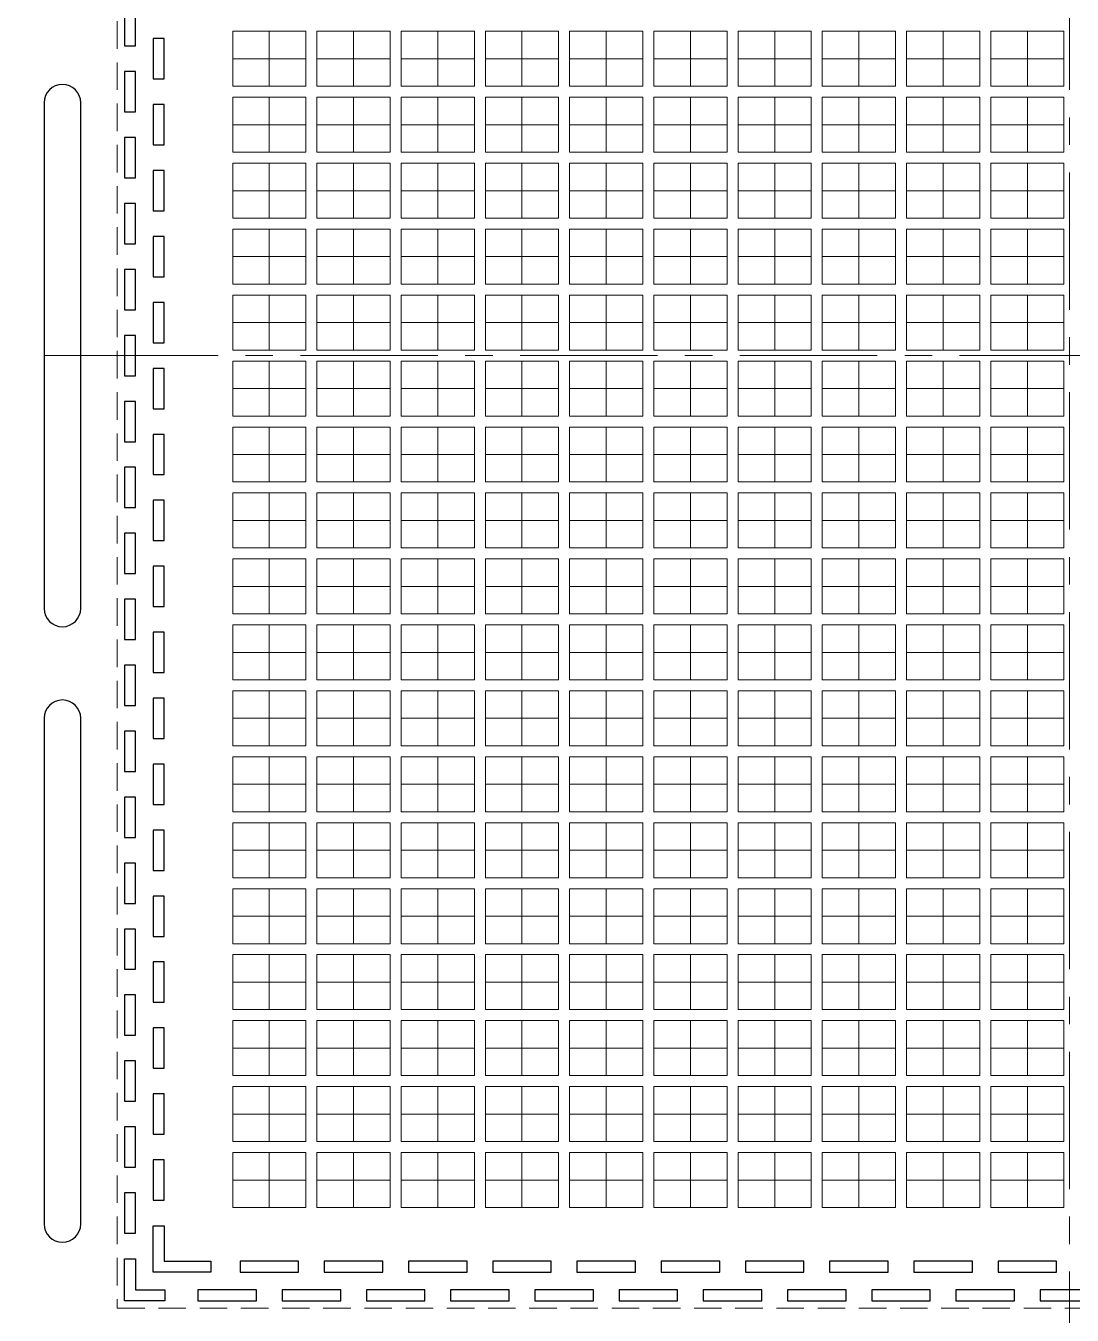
# Model space of a CAD drawing. Extents: x -14 to 234, y 117 to 227.
# Drawn here: x 52.72 to 81.29, y 157.37 to 192.56 of the extents above; entities that cross this region are included whole.
import ezdxf

# ---------------------------------------------------------------- set-up
doc = ezdxf.new("R2010")
doc.units = 0
doc.header["$LTSCALE"] = 3
doc.header["$MEASUREMENT"] = 0
for name, pattern in [('CENTER', [2, 1.25, -0.25, 0.25, -0.25]), ('HIDDEN', [0.375, 0.25, -0.125]), ('PHANTOM', [2.5, 1.25, -0.25, 0.25, -0.25, 0.25, -0.25])]:
    doc.linetypes.add(name, pattern=pattern)
for name, color, linetype, lineweight in [('CLIN', 1, 'CENTER', 15), ('HIDN', 6, 'HIDDEN', 15), ('OBJ', 3, 'Continuous', 30), ('OBJ1', 7, 'Continuous', 30), ('PHANTOM', 5, 'PHANTOM', 15)]:
    doc.layers.add(name, color=color, linetype=linetype, lineweight=lineweight)

msp = doc.modelspace()

# ---------------------------------------------------------------- linework, layer by layer
at = {"layer": 'CLIN'}
for p, q in [((81.21913, 212.55713), (81.21913, 152.55713)), ((59.36913, 192.40713), (59.36913, 190.90713)), ((61.66913, 192.40713), (61.66913, 190.90713)), ((63.96913, 192.40713), (63.96913, 190.90713)), ((66.26913, 192.40713), (66.26913, 190.90713)), ((68.56913, 192.40713), (68.56913, 190.90713)), ((70.86913, 192.40713), (70.86913, 190.90713)), ((73.16913, 192.40713), (73.16913, 190.90713)), ((75.46913, 192.40713), (75.46913, 190.90713)), ((77.76913, 192.40713), (77.76913, 190.90713)), ((80.06913, 192.40713), (80.06913, 190.90713)), ((59.36913, 190.60713), (59.36913, 189.10713)), ((61.66913, 190.60713), (61.66913, 189.10713)), ((63.96913, 190.60713), (63.96913, 189.10713)), ((66.26913, 190.60713), (66.26913, 189.10713)), ((68.56913, 190.60713), (68.56913, 189.10713)), ((70.86913, 190.60713), (70.86913, 189.10713)), ((73.16913, 190.60713), (73.16913, 189.10713)), ((75.46913, 190.60713), (75.46913, 189.10713)), ((77.76913, 190.60713), (77.76913, 189.10713)), ((80.06913, 190.60713), (80.06913, 189.10713)), ((59.36913, 188.80713), (59.36913, 187.30713)), ((61.66913, 188.80713), (61.66913, 187.30713)), ((63.96913, 188.80713), (63.96913, 187.30713)), ((66.26913, 188.80713), (66.26913, 187.30713)), ((68.56913, 188.80713), (68.56913, 187.30713)), ((70.86913, 188.80713), (70.86913, 187.30713)), ((73.16913, 188.80713), (73.16913, 187.30713)), ((75.46913, 188.80713), (75.46913, 187.30713)), ((77.76913, 188.80713), (77.76913, 187.30713)), ((80.06913, 188.80713), (80.06913, 187.30713)), ((59.36913, 187.00713), (59.36913, 185.50713)), ((61.66913, 187.00713), (61.66913, 185.50713)), ((63.96913, 187.00713), (63.96913, 185.50713)), ((66.26913, 187.00713), (66.26913, 185.50713)), ((68.56913, 187.00713), (68.56913, 185.50713)), ((70.86913, 187.00713), (70.86913, 185.50713)), ((73.16913, 187.00713), (73.16913, 185.50713)), ((75.46913, 187.00713), (75.46913, 185.50713)), ((77.76913, 187.00713), (77.76913, 185.50713)), ((80.06913, 187.00713), (80.06913, 185.50713)), ((59.36913, 185.20713), (59.36913, 183.70713)), ((61.66913, 185.20713), (61.66913, 183.70713)), ((63.96913, 185.20713), (63.96913, 183.70713)), ((66.26913, 185.20713), (66.26913, 183.70713)), ((68.56913, 185.20713), (68.56913, 183.70713)), ((70.86913, 185.20713), (70.86913, 183.70713)), ((73.16913, 185.20713), (73.16913, 183.70713)), ((75.46913, 185.20713), (75.46913, 183.70713)), ((77.76913, 185.20713), (77.76913, 183.70713)), ((80.06913, 185.20713), (80.06913, 183.70713)), ((-0.78087, 183.55713), (55.21913, 183.55713)), ((54.21913, 183.55713), (110.21913, 183.55713)), ((59.36913, 183.40713), (59.36913, 181.90713)), ((61.66913, 183.40713), (61.66913, 181.90713)), ((63.96913, 183.40713), (63.96913, 181.90713)), ((66.26913, 183.40713), (66.26913, 181.90713)), ((68.56913, 183.40713), (68.56913, 181.90713)), ((70.86913, 183.40713), (70.86913, 181.90713)), ((73.16913, 183.40713), (73.16913, 181.90713)), ((75.46913, 183.40713), (75.46913, 181.90713)), ((77.76913, 183.40713), (77.76913, 181.90713)), ((80.06913, 183.40713), (80.06913, 181.90713)), ((59.36913, 181.60713), (59.36913, 180.10713)), ((61.66913, 181.60713), (61.66913, 180.10713)), ((63.96913, 181.60713), (63.96913, 180.10713)), ((66.26913, 181.60713), (66.26913, 180.10713)), ((68.56913, 181.60713), (68.56913, 180.10713)), ((70.86913, 181.60713), (70.86913, 180.10713)), ((73.16913, 181.60713), (73.16913, 180.10713)), ((75.46913, 181.60713), (75.46913, 180.10713)), ((77.76913, 181.60713), (77.76913, 180.10713)), ((80.06913, 181.60713), (80.06913, 180.10713)), ((59.36913, 179.80713), (59.36913, 178.30713)), ((61.66913, 179.80713), (61.66913, 178.30713)), ((63.96913, 179.80713), (63.96913, 178.30713)), ((66.26913, 179.80713), (66.26913, 178.30713)), ((68.56913, 179.80713), (68.56913, 178.30713)), ((70.86913, 179.80713), (70.86913, 178.30713)), ((73.16913, 179.80713), (73.16913, 178.30713)), ((75.46913, 179.80713), (75.46913, 178.30713)), ((77.76913, 179.80713), (77.76913, 178.30713)), ((80.06913, 179.80713), (80.06913, 178.30713)), ((59.36913, 178.00713), (59.36913, 176.50713)), ((61.66913, 178.00713), (61.66913, 176.50713)), ((63.96913, 178.00713), (63.96913, 176.50713)), ((66.26913, 178.00713), (66.26913, 176.50713)), ((68.56913, 178.00713), (68.56913, 176.50713)), ((70.86913, 178.00713), (70.86913, 176.50713)), ((73.16913, 178.00713), (73.16913, 176.50713)), ((75.46913, 178.00713), (75.46913, 176.50713)), ((77.76913, 178.00713), (77.76913, 176.50713)), ((80.06913, 178.00713), (80.06913, 176.50713)), ((59.36913, 176.20713), (59.36913, 174.70713)), ((61.66913, 176.20713), (61.66913, 174.70713)), ((63.96913, 176.20713), (63.96913, 174.70713)), ((66.26913, 176.20713), (66.26913, 174.70713)), ((68.56913, 176.20713), (68.56913, 174.70713)), ((70.86913, 176.20713), (70.86913, 174.70713)), ((73.16913, 176.20713), (73.16913, 174.70713)), ((75.46913, 176.20713), (75.46913, 174.70713)), ((77.76913, 176.20713), (77.76913, 174.70713)), ((80.06913, 176.20713), (80.06913, 174.70713)), ((59.36913, 174.40713), (59.36913, 172.90713)), ((61.66913, 174.40713), (61.66913, 172.90713)), ((63.96913, 174.40713), (63.96913, 172.90713)), ((66.26913, 174.40713), (66.26913, 172.90713)), ((68.56913, 174.40713), (68.56913, 172.90713)), ((70.86913, 174.40713), (70.86913, 172.90713)), ((73.16913, 174.40713), (73.16913, 172.90713)), ((75.46913, 174.40713), (75.46913, 172.90713)), ((77.76913, 174.40713), (77.76913, 172.90713)), ((80.06913, 174.40713), (80.06913, 172.90713)), ((59.36913, 172.60713), (59.36913, 171.10713)), ((61.66913, 172.60713), (61.66913, 171.10713)), ((63.96913, 172.60713), (63.96913, 171.10713)), ((66.26913, 172.60713), (66.26913, 171.10713)), ((68.56913, 172.60713), (68.56913, 171.10713)), ((70.86913, 172.60713), (70.86913, 171.10713)), ((73.16913, 172.60713), (73.16913, 171.10713)), ((75.46913, 172.60713), (75.46913, 171.10713)), ((77.76913, 172.60713), (77.76913, 171.10713)), ((80.06913, 172.60713), (80.06913, 171.10713)), ((59.36913, 170.80713), (59.36913, 169.30713)), ((61.66913, 170.80713), (61.66913, 169.30713)), ((63.96913, 170.80713), (63.96913, 169.30713)), ((66.26913, 170.80713), (66.26913, 169.30713)), ((68.56913, 170.80713), (68.56913, 169.30713)), ((70.86913, 170.80713), (70.86913, 169.30713)), ((73.16913, 170.80713), (73.16913, 169.30713)), ((75.46913, 170.80713), (75.46913, 169.30713)), ((77.76913, 170.80713), (77.76913, 169.30713)), ((80.06913, 170.80713), (80.06913, 169.30713)), ((59.36913, 169.00713), (59.36913, 167.50713)), ((61.66913, 169.00713), (61.66913, 167.50713)), ((63.96913, 169.00713), (63.96913, 167.50713)), ((66.26913, 169.00713), (66.26913, 167.50713)), ((68.56913, 169.00713), (68.56913, 167.50713)), ((70.86913, 169.00713), (70.86913, 167.50713)), ((73.16913, 169.00713), (73.16913, 167.50713)), ((75.46913, 169.00713), (75.46913, 167.50713)), ((77.76913, 169.00713), (77.76913, 167.50713)), ((80.06913, 169.00713), (80.06913, 167.50713)), ((59.36913, 167.20713), (59.36913, 165.70713)), ((61.66913, 167.20713), (61.66913, 165.70713)), ((63.96913, 167.20713), (63.96913, 165.70713)), ((66.26913, 167.20713), (66.26913, 165.70713)), ((68.56913, 167.20713), (68.56913, 165.70713)), ((70.86913, 167.20713), (70.86913, 165.70713)), ((73.16913, 167.20713), (73.16913, 165.70713)), ((75.46913, 167.20713), (75.46913, 165.70713)), ((77.76913, 167.20713), (77.76913, 165.70713)), ((80.06913, 167.20713), (80.06913, 165.70713)), ((59.36913, 165.40713), (59.36913, 163.90713)), ((61.66913, 165.40713), (61.66913, 163.90713)), ((63.96913, 165.40713), (63.96913, 163.90713)), ((66.26913, 165.40713), (66.26913, 163.90713)), ((68.56913, 165.40713), (68.56913, 163.90713)), ((70.86913, 165.40713), (70.86913, 163.90713)), ((73.16913, 165.40713), (73.16913, 163.90713)), ((75.46913, 165.40713), (75.46913, 163.90713)), ((77.76913, 165.40713), (77.76913, 163.90713)), ((80.06913, 165.40713), (80.06913, 163.90713)), ((59.36913, 163.60713), (59.36913, 162.10713)), ((61.66913, 163.60713), (61.66913, 162.10713)), ((63.96913, 163.60713), (63.96913, 162.10713)), ((66.26913, 163.60713), (66.26913, 162.10713)), ((68.56913, 163.60713), (68.56913, 162.10713)), ((70.86913, 163.60713), (70.86913, 162.10713)), ((73.16913, 163.60713), (73.16913, 162.10713)), ((75.46913, 163.60713), (75.46913, 162.10713)), ((77.76913, 163.60713), (77.76913, 162.10713)), ((80.06913, 163.60713), (80.06913, 162.10713)), ((59.36913, 161.80713), (59.36913, 160.30713)), ((61.66913, 161.80713), (61.66913, 160.30713)), ((63.96913, 161.80713), (63.96913, 160.30713)), ((66.26913, 161.80713), (66.26913, 160.30713)), ((68.56913, 161.80713), (68.56913, 160.30713)), ((70.86913, 161.80713), (70.86913, 160.30713)), ((73.16913, 161.80713), (73.16913, 160.30713)), ((75.46913, 161.80713), (75.46913, 160.30713)), ((77.76913, 161.80713), (77.76913, 160.30713)), ((80.06913, 161.80713), (80.06913, 160.30713))]:
    msp.add_line(p, q, dxfattribs=at)
for points in [[(58.36913, 191.65713), (60.36913, 191.65713)], [(60.66913, 191.65713), (62.66913, 191.65713)], [(62.96913, 191.65713), (64.96913, 191.65713)], [(65.26913, 191.65713), (67.26913, 191.65713)], [(67.56913, 191.65713), (69.56913, 191.65713)], [(69.86913, 191.65713), (71.86913, 191.65713)], [(72.16913, 191.65713), (74.16913, 191.65713)], [(74.46913, 191.65713), (76.46913, 191.65713)], [(76.76913, 191.65713), (78.76913, 191.65713)], [(79.06913, 191.65713), (81.06913, 191.65713)], [(58.36913, 189.85713), (60.36913, 189.85713)], [(60.66913, 189.85713), (62.66913, 189.85713)], [(62.96913, 189.85713), (64.96913, 189.85713)], [(65.26913, 189.85713), (67.26913, 189.85713)], [(67.56913, 189.85713), (69.56913, 189.85713)], [(69.86913, 189.85713), (71.86913, 189.85713)], [(72.16913, 189.85713), (74.16913, 189.85713)], [(74.46913, 189.85713), (76.46913, 189.85713)], [(76.76913, 189.85713), (78.76913, 189.85713)], [(79.06913, 189.85713), (81.06913, 189.85713)], [(58.36913, 188.05713), (60.36913, 188.05713)], [(60.66913, 188.05713), (62.66913, 188.05713)], [(62.96913, 188.05713), (64.96913, 188.05713)], [(65.26913, 188.05713), (67.26913, 188.05713)], [(67.56913, 188.05713), (69.56913, 188.05713)], [(69.86913, 188.05713), (71.86913, 188.05713)], [(72.16913, 188.05713), (74.16913, 188.05713)], [(74.46913, 188.05713), (76.46913, 188.05713)], [(76.76913, 188.05713), (78.76913, 188.05713)], [(79.06913, 188.05713), (81.06913, 188.05713)], [(58.36913, 186.25713), (60.36913, 186.25713)], [(60.66913, 186.25713), (62.66913, 186.25713)], [(62.96913, 186.25713), (64.96913, 186.25713)], [(65.26913, 186.25713), (67.26913, 186.25713)], [(67.56913, 186.25713), (69.56913, 186.25713)], [(69.86913, 186.25713), (71.86913, 186.25713)], [(72.16913, 186.25713), (74.16913, 186.25713)], [(74.46913, 186.25713), (76.46913, 186.25713)], [(76.76913, 186.25713), (78.76913, 186.25713)], [(79.06913, 186.25713), (81.06913, 186.25713)], [(58.36913, 184.45713), (60.36913, 184.45713)], [(60.66913, 184.45713), (62.66913, 184.45713)], [(62.96913, 184.45713), (64.96913, 184.45713)], [(65.26913, 184.45713), (67.26913, 184.45713)], [(67.56913, 184.45713), (69.56913, 184.45713)], [(69.86913, 184.45713), (71.86913, 184.45713)], [(72.16913, 184.45713), (74.16913, 184.45713)], [(74.46913, 184.45713), (76.46913, 184.45713)], [(76.76913, 184.45713), (78.76913, 184.45713)], [(79.06913, 184.45713), (81.06913, 184.45713)], [(58.36913, 182.65713), (60.36913, 182.65713)], [(60.66913, 182.65713), (62.66913, 182.65713)], [(62.96913, 182.65713), (64.96913, 182.65713)], [(65.26913, 182.65713), (67.26913, 182.65713)], [(67.56913, 182.65713), (69.56913, 182.65713)], [(69.86913, 182.65713), (71.86913, 182.65713)], [(72.16913, 182.65713), (74.16913, 182.65713)], [(74.46913, 182.65713), (76.46913, 182.65713)], [(76.76913, 182.65713), (78.76913, 182.65713)], [(79.06913, 182.65713), (81.06913, 182.65713)], [(58.36913, 180.85713), (60.36913, 180.85713)], [(60.66913, 180.85713), (62.66913, 180.85713)], [(62.96913, 180.85713), (64.96913, 180.85713)], [(65.26913, 180.85713), (67.26913, 180.85713)], [(67.56913, 180.85713), (69.56913, 180.85713)], [(69.86913, 180.85713), (71.86913, 180.85713)], [(72.16913, 180.85713), (74.16913, 180.85713)], [(74.46913, 180.85713), (76.46913, 180.85713)], [(76.76913, 180.85713), (78.76913, 180.85713)], [(79.06913, 180.85713), (81.06913, 180.85713)], [(58.36913, 179.05713), (60.36913, 179.05713)], [(60.66913, 179.05713), (62.66913, 179.05713)], [(62.96913, 179.05713), (64.96913, 179.05713)], [(65.26913, 179.05713), (67.26913, 179.05713)], [(67.56913, 179.05713), (69.56913, 179.05713)], [(69.86913, 179.05713), (71.86913, 179.05713)], [(72.16913, 179.05713), (74.16913, 179.05713)], [(74.46913, 179.05713), (76.46913, 179.05713)], [(76.76913, 179.05713), (78.76913, 179.05713)], [(79.06913, 179.05713), (81.06913, 179.05713)], [(58.36913, 177.25713), (60.36913, 177.25713)], [(60.66913, 177.25713), (62.66913, 177.25713)], [(62.96913, 177.25713), (64.96913, 177.25713)], [(65.26913, 177.25713), (67.26913, 177.25713)], [(67.56913, 177.25713), (69.56913, 177.25713)], [(69.86913, 177.25713), (71.86913, 177.25713)], [(72.16913, 177.25713), (74.16913, 177.25713)], [(74.46913, 177.25713), (76.46913, 177.25713)], [(76.76913, 177.25713), (78.76913, 177.25713)], [(79.06913, 177.25713), (81.06913, 177.25713)], [(58.36913, 175.45713), (60.36913, 175.45713)], [(60.66913, 175.45713), (62.66913, 175.45713)], [(62.96913, 175.45713), (64.96913, 175.45713)], [(65.26913, 175.45713), (67.26913, 175.45713)], [(67.56913, 175.45713), (69.56913, 175.45713)], [(69.86913, 175.45713), (71.86913, 175.45713)], [(72.16913, 175.45713), (74.16913, 175.45713)], [(74.46913, 175.45713), (76.46913, 175.45713)], [(76.76913, 175.45713), (78.76913, 175.45713)], [(79.06913, 175.45713), (81.06913, 175.45713)], [(58.36913, 173.65713), (60.36913, 173.65713)], [(60.66913, 173.65713), (62.66913, 173.65713)], [(62.96913, 173.65713), (64.96913, 173.65713)], [(65.26913, 173.65713), (67.26913, 173.65713)], [(67.56913, 173.65713), (69.56913, 173.65713)], [(69.86913, 173.65713), (71.86913, 173.65713)], [(72.16913, 173.65713), (74.16913, 173.65713)], [(74.46913, 173.65713), (76.46913, 173.65713)], [(76.76913, 173.65713), (78.76913, 173.65713)], [(79.06913, 173.65713), (81.06913, 173.65713)], [(58.36913, 171.85713), (60.36913, 171.85713)], [(60.66913, 171.85713), (62.66913, 171.85713)], [(62.96913, 171.85713), (64.96913, 171.85713)], [(65.26913, 171.85713), (67.26913, 171.85713)], [(67.56913, 171.85713), (69.56913, 171.85713)], [(69.86913, 171.85713), (71.86913, 171.85713)], [(72.16913, 171.85713), (74.16913, 171.85713)], [(74.46913, 171.85713), (76.46913, 171.85713)], [(76.76913, 171.85713), (78.76913, 171.85713)], [(79.06913, 171.85713), (81.06913, 171.85713)], [(58.36913, 170.05713), (60.36913, 170.05713)], [(60.66913, 170.05713), (62.66913, 170.05713)], [(62.96913, 170.05713), (64.96913, 170.05713)], [(65.26913, 170.05713), (67.26913, 170.05713)], [(67.56913, 170.05713), (69.56913, 170.05713)], [(69.86913, 170.05713), (71.86913, 170.05713)], [(72.16913, 170.05713), (74.16913, 170.05713)], [(74.46913, 170.05713), (76.46913, 170.05713)], [(76.76913, 170.05713), (78.76913, 170.05713)], [(79.06913, 170.05713), (81.06913, 170.05713)], [(58.36913, 168.25713), (60.36913, 168.25713)], [(60.66913, 168.25713), (62.66913, 168.25713)], [(62.96913, 168.25713), (64.96913, 168.25713)], [(65.26913, 168.25713), (67.26913, 168.25713)], [(67.56913, 168.25713), (69.56913, 168.25713)], [(69.86913, 168.25713), (71.86913, 168.25713)], [(72.16913, 168.25713), (74.16913, 168.25713)], [(74.46913, 168.25713), (76.46913, 168.25713)], [(76.76913, 168.25713), (78.76913, 168.25713)], [(79.06913, 168.25713), (81.06913, 168.25713)], [(58.36913, 166.45713), (60.36913, 166.45713)], [(60.66913, 166.45713), (62.66913, 166.45713)], [(62.96913, 166.45713), (64.96913, 166.45713)], [(65.26913, 166.45713), (67.26913, 166.45713)], [(67.56913, 166.45713), (69.56913, 166.45713)], [(69.86913, 166.45713), (71.86913, 166.45713)], [(72.16913, 166.45713), (74.16913, 166.45713)], [(74.46913, 166.45713), (76.46913, 166.45713)], [(76.76913, 166.45713), (78.76913, 166.45713)], [(79.06913, 166.45713), (81.06913, 166.45713)], [(58.36913, 164.65713), (60.36913, 164.65713)], [(60.66913, 164.65713), (62.66913, 164.65713)], [(62.96913, 164.65713), (64.96913, 164.65713)], [(65.26913, 164.65713), (67.26913, 164.65713)], [(67.56913, 164.65713), (69.56913, 164.65713)], [(69.86913, 164.65713), (71.86913, 164.65713)], [(72.16913, 164.65713), (74.16913, 164.65713)], [(74.46913, 164.65713), (76.46913, 164.65713)], [(76.76913, 164.65713), (78.76913, 164.65713)], [(79.06913, 164.65713), (81.06913, 164.65713)], [(58.36913, 162.85713), (60.36913, 162.85713)], [(60.66913, 162.85713), (62.66913, 162.85713)], [(62.96913, 162.85713), (64.96913, 162.85713)], [(65.26913, 162.85713), (67.26913, 162.85713)], [(67.56913, 162.85713), (69.56913, 162.85713)], [(69.86913, 162.85713), (71.86913, 162.85713)], [(72.16913, 162.85713), (74.16913, 162.85713)], [(74.46913, 162.85713), (76.46913, 162.85713)], [(76.76913, 162.85713), (78.76913, 162.85713)], [(79.06913, 162.85713), (81.06913, 162.85713)], [(58.36913, 161.05713), (60.36913, 161.05713)], [(60.66913, 161.05713), (62.66913, 161.05713)], [(62.96913, 161.05713), (64.96913, 161.05713)], [(65.26913, 161.05713), (67.26913, 161.05713)], [(67.56913, 161.05713), (69.56913, 161.05713)], [(69.86913, 161.05713), (71.86913, 161.05713)], [(72.16913, 161.05713), (74.16913, 161.05713)], [(74.46913, 161.05713), (76.46913, 161.05713)], [(76.76913, 161.05713), (78.76913, 161.05713)], [(79.06913, 161.05713), (81.06913, 161.05713)]]:
    msp.add_lwpolyline(points, dxfattribs=at)
at = {"layer": 'HIDN'}
msp.add_lwpolyline([(107.21913, 157.55713), (107.21913, 209.55713), (55.21913, 209.55713), (55.21913, 157.55713)], close=True, dxfattribs=at)
at = {"layer": 'OBJ'}
for points in [[(53.21913, 176.65713, 1), (54.21913, 176.65713), (54.21913, 190.45713, 1), (53.21913, 190.45713)], [(53.21913, 159.85713, 1), (54.21913, 159.85713), (54.21913, 173.65713, 1), (53.21913, 173.65713)]]:
    msp.add_lwpolyline(points, format="xyb", close=True, dxfattribs=at)
at = {"layer": 'OBJ1'}
for points in [[(55.71913, 192.00713), (55.71913, 193.10713), (55.41913, 193.10713), (55.41913, 192.00713)], [(56.50113, 191.10713), (56.50113, 192.20713), (56.20113, 192.20713), (56.20113, 191.10713)], [(55.71913, 190.20713), (55.71913, 191.30713), (55.41913, 191.30713), (55.41913, 190.20713)], [(56.50113, 189.30713), (56.50113, 190.40713), (56.20113, 190.40713), (56.20113, 189.30713)], [(55.71913, 188.40713), (55.71913, 189.50713), (55.41913, 189.50713), (55.41913, 188.40713)], [(56.50113, 187.50713), (56.50113, 188.60713), (56.20113, 188.60713), (56.20113, 187.50713)], [(55.71913, 186.60713), (55.71913, 187.70713), (55.41913, 187.70713), (55.41913, 186.60713)], [(56.50113, 185.70713), (56.50113, 186.80713), (56.20113, 186.80713), (56.20113, 185.70713)], [(55.71913, 184.80713), (55.71913, 185.90713), (55.41913, 185.90713), (55.41913, 184.80713)], [(56.50113, 183.90713), (56.50113, 185.00713), (56.20113, 185.00713), (56.20113, 183.90713)], [(55.71913, 183.00713), (55.71913, 184.10713), (55.41913, 184.10713), (55.41913, 183.00713)], [(56.50113, 182.10713), (56.50113, 183.20713), (56.20113, 183.20713), (56.20113, 182.10713)], [(55.71913, 181.20713), (55.71913, 182.30713), (55.41913, 182.30713), (55.41913, 181.20713)], [(56.50113, 180.30713), (56.50113, 181.40713), (56.20113, 181.40713), (56.20113, 180.30713)], [(55.71913, 179.40713), (55.71913, 180.50713), (55.41913, 180.50713), (55.41913, 179.40713)], [(56.50113, 178.50713), (56.50113, 179.60713), (56.20113, 179.60713), (56.20113, 178.50713)], [(55.71913, 177.60713), (55.71913, 178.70713), (55.41913, 178.70713), (55.41913, 177.60713)], [(56.50113, 176.70713), (56.50113, 177.80713), (56.20113, 177.80713), (56.20113, 176.70713)], [(55.71913, 175.80713), (55.71913, 176.90713), (55.41913, 176.90713), (55.41913, 175.80713)], [(56.50113, 174.90713), (56.50113, 176.00713), (56.20113, 176.00713), (56.20113, 174.90713)], [(55.71913, 174.00713), (55.71913, 175.10713), (55.41913, 175.10713), (55.41913, 174.00713)], [(56.50113, 173.10713), (56.50113, 174.20713), (56.20113, 174.20713), (56.20113, 173.10713)], [(55.71913, 172.20713), (55.71913, 173.30713), (55.41913, 173.30713), (55.41913, 172.20713)], [(56.50113, 171.30713), (56.50113, 172.40713), (56.20113, 172.40713), (56.20113, 171.30713)], [(55.71913, 170.40713), (55.71913, 171.50713), (55.41913, 171.50713), (55.41913, 170.40713)], [(56.50113, 169.50713), (56.50113, 170.60713), (56.20113, 170.60713), (56.20113, 169.50713)], [(55.71913, 168.60713), (55.71913, 169.70713), (55.41913, 169.70713), (55.41913, 168.60713)], [(56.50113, 167.70713), (56.50113, 168.80713), (56.20113, 168.80713), (56.20113, 167.70713)], [(55.71913, 166.80713), (55.71913, 167.90713), (55.41913, 167.90713), (55.41913, 166.80713)], [(56.50113, 165.90713), (56.50113, 167.00713), (56.20113, 167.00713), (56.20113, 165.90713)], [(55.71913, 165.00713), (55.71913, 166.10713), (55.41913, 166.10713), (55.41913, 165.00713)], [(56.50113, 164.10713), (56.50113, 165.20713), (56.20113, 165.20713), (56.20113, 164.10713)], [(55.71913, 163.20713), (55.71913, 164.30713), (55.41913, 164.30713), (55.41913, 163.20713)], [(56.50113, 162.30713), (56.50113, 163.40713), (56.20113, 163.40713), (56.20113, 162.30713)], [(55.71913, 161.40713), (55.71913, 162.50713), (55.41913, 162.50713), (55.41913, 161.40713)], [(56.50113, 160.50713), (56.50113, 161.60713), (56.20113, 161.60713), (56.20113, 160.50713)], [(55.71913, 159.60713), (55.71913, 160.70713), (55.41913, 160.70713), (55.41913, 159.60713)], [(56.50113, 158.83913), (57.76913, 158.83913), (57.76913, 158.53913), (56.20113, 158.53913), (56.20113, 159.80713), (56.50113, 159.80713)], [(55.71913, 158.05713), (56.51913, 158.05713), (56.51913, 157.75713), (55.41913, 157.75713), (55.41913, 158.90713), (55.71913, 158.90713)], [(58.56913, 158.53913), (60.16913, 158.53913), (60.16913, 158.83913), (58.56913, 158.83913)], [(60.86913, 158.53913), (62.46913, 158.53913), (62.46913, 158.83913), (60.86913, 158.83913)], [(63.16913, 158.53913), (64.76913, 158.53913), (64.76913, 158.83913), (63.16913, 158.83913)], [(65.46913, 158.53913), (67.06913, 158.53913), (67.06913, 158.83913), (65.46913, 158.83913)], [(67.76913, 158.53913), (69.36913, 158.53913), (69.36913, 158.83913), (67.76913, 158.83913)], [(70.06913, 158.53913), (71.66913, 158.53913), (71.66913, 158.83913), (70.06913, 158.83913)], [(72.36913, 158.53913), (73.96913, 158.53913), (73.96913, 158.83913), (72.36913, 158.83913)], [(74.66913, 158.53913), (76.26913, 158.53913), (76.26913, 158.83913), (74.66913, 158.83913)], [(76.96913, 158.53913), (78.56913, 158.53913), (78.56913, 158.83913), (76.96913, 158.83913)], [(79.26913, 158.53913), (80.86913, 158.53913), (80.86913, 158.83913), (79.26913, 158.83913)], [(57.41913, 157.75713), (59.01913, 157.75713), (59.01913, 158.05713), (57.41913, 158.05713)], [(59.71913, 157.75713), (61.31913, 157.75713), (61.31913, 158.05713), (59.71913, 158.05713)], [(62.01913, 157.75713), (63.61913, 157.75713), (63.61913, 158.05713), (62.01913, 158.05713)], [(64.31913, 157.75713), (65.91913, 157.75713), (65.91913, 158.05713), (64.31913, 158.05713)], [(66.61913, 157.75713), (68.21913, 157.75713), (68.21913, 158.05713), (66.61913, 158.05713)], [(68.91913, 157.75713), (70.51913, 157.75713), (70.51913, 158.05713), (68.91913, 158.05713)], [(71.21913, 157.75713), (72.81913, 157.75713), (72.81913, 158.05713), (71.21913, 158.05713)], [(73.51913, 157.75713), (75.11913, 157.75713), (75.11913, 158.05713), (73.51913, 158.05713)], [(75.81913, 157.75713), (77.41913, 157.75713), (77.41913, 158.05713), (75.81913, 158.05713)], [(78.11913, 157.75713), (79.71913, 157.75713), (79.71913, 158.05713), (78.11913, 158.05713)], [(80.41913, 157.75713), (82.01913, 157.75713), (82.01913, 158.05713), (80.41913, 158.05713)]]:
    msp.add_lwpolyline(points, close=True, dxfattribs=at)
at = {"layer": 'PHANTOM'}
for points in [[(60.36913, 190.90713), (58.36913, 190.90713), (58.36913, 192.40713), (60.36913, 192.40713)], [(62.66913, 190.90713), (60.66913, 190.90713), (60.66913, 192.40713), (62.66913, 192.40713)], [(64.96913, 190.90713), (62.96913, 190.90713), (62.96913, 192.40713), (64.96913, 192.40713)], [(67.26913, 190.90713), (65.26913, 190.90713), (65.26913, 192.40713), (67.26913, 192.40713)], [(69.56913, 190.90713), (67.56913, 190.90713), (67.56913, 192.40713), (69.56913, 192.40713)], [(71.86913, 190.90713), (69.86913, 190.90713), (69.86913, 192.40713), (71.86913, 192.40713)], [(74.16913, 190.90713), (72.16913, 190.90713), (72.16913, 192.40713), (74.16913, 192.40713)], [(76.46913, 190.90713), (74.46913, 190.90713), (74.46913, 192.40713), (76.46913, 192.40713)], [(78.76913, 190.90713), (76.76913, 190.90713), (76.76913, 192.40713), (78.76913, 192.40713)], [(81.06913, 190.90713), (79.06913, 190.90713), (79.06913, 192.40713), (81.06913, 192.40713)], [(60.36913, 189.10713), (58.36913, 189.10713), (58.36913, 190.60713), (60.36913, 190.60713)], [(62.66913, 189.10713), (60.66913, 189.10713), (60.66913, 190.60713), (62.66913, 190.60713)], [(64.96913, 189.10713), (62.96913, 189.10713), (62.96913, 190.60713), (64.96913, 190.60713)], [(67.26913, 189.10713), (65.26913, 189.10713), (65.26913, 190.60713), (67.26913, 190.60713)], [(69.56913, 189.10713), (67.56913, 189.10713), (67.56913, 190.60713), (69.56913, 190.60713)], [(71.86913, 189.10713), (69.86913, 189.10713), (69.86913, 190.60713), (71.86913, 190.60713)], [(74.16913, 189.10713), (72.16913, 189.10713), (72.16913, 190.60713), (74.16913, 190.60713)], [(76.46913, 189.10713), (74.46913, 189.10713), (74.46913, 190.60713), (76.46913, 190.60713)], [(78.76913, 189.10713), (76.76913, 189.10713), (76.76913, 190.60713), (78.76913, 190.60713)], [(81.06913, 189.10713), (79.06913, 189.10713), (79.06913, 190.60713), (81.06913, 190.60713)], [(60.36913, 187.30713), (58.36913, 187.30713), (58.36913, 188.80713), (60.36913, 188.80713)], [(62.66913, 187.30713), (60.66913, 187.30713), (60.66913, 188.80713), (62.66913, 188.80713)], [(64.96913, 187.30713), (62.96913, 187.30713), (62.96913, 188.80713), (64.96913, 188.80713)], [(67.26913, 187.30713), (65.26913, 187.30713), (65.26913, 188.80713), (67.26913, 188.80713)], [(69.56913, 187.30713), (67.56913, 187.30713), (67.56913, 188.80713), (69.56913, 188.80713)], [(71.86913, 187.30713), (69.86913, 187.30713), (69.86913, 188.80713), (71.86913, 188.80713)], [(74.16913, 187.30713), (72.16913, 187.30713), (72.16913, 188.80713), (74.16913, 188.80713)], [(76.46913, 187.30713), (74.46913, 187.30713), (74.46913, 188.80713), (76.46913, 188.80713)], [(78.76913, 187.30713), (76.76913, 187.30713), (76.76913, 188.80713), (78.76913, 188.80713)], [(81.06913, 187.30713), (79.06913, 187.30713), (79.06913, 188.80713), (81.06913, 188.80713)], [(60.36913, 185.50713), (58.36913, 185.50713), (58.36913, 187.00713), (60.36913, 187.00713)], [(62.66913, 185.50713), (60.66913, 185.50713), (60.66913, 187.00713), (62.66913, 187.00713)], [(64.96913, 185.50713), (62.96913, 185.50713), (62.96913, 187.00713), (64.96913, 187.00713)], [(67.26913, 185.50713), (65.26913, 185.50713), (65.26913, 187.00713), (67.26913, 187.00713)], [(69.56913, 185.50713), (67.56913, 185.50713), (67.56913, 187.00713), (69.56913, 187.00713)], [(71.86913, 185.50713), (69.86913, 185.50713), (69.86913, 187.00713), (71.86913, 187.00713)], [(74.16913, 185.50713), (72.16913, 185.50713), (72.16913, 187.00713), (74.16913, 187.00713)], [(76.46913, 185.50713), (74.46913, 185.50713), (74.46913, 187.00713), (76.46913, 187.00713)], [(78.76913, 185.50713), (76.76913, 185.50713), (76.76913, 187.00713), (78.76913, 187.00713)], [(81.06913, 185.50713), (79.06913, 185.50713), (79.06913, 187.00713), (81.06913, 187.00713)], [(60.36913, 183.70713), (58.36913, 183.70713), (58.36913, 185.20713), (60.36913, 185.20713)], [(62.66913, 183.70713), (60.66913, 183.70713), (60.66913, 185.20713), (62.66913, 185.20713)], [(64.96913, 183.70713), (62.96913, 183.70713), (62.96913, 185.20713), (64.96913, 185.20713)], [(67.26913, 183.70713), (65.26913, 183.70713), (65.26913, 185.20713), (67.26913, 185.20713)], [(69.56913, 183.70713), (67.56913, 183.70713), (67.56913, 185.20713), (69.56913, 185.20713)], [(71.86913, 183.70713), (69.86913, 183.70713), (69.86913, 185.20713), (71.86913, 185.20713)], [(74.16913, 183.70713), (72.16913, 183.70713), (72.16913, 185.20713), (74.16913, 185.20713)], [(76.46913, 183.70713), (74.46913, 183.70713), (74.46913, 185.20713), (76.46913, 185.20713)], [(78.76913, 183.70713), (76.76913, 183.70713), (76.76913, 185.20713), (78.76913, 185.20713)], [(81.06913, 183.70713), (79.06913, 183.70713), (79.06913, 185.20713), (81.06913, 185.20713)], [(60.36913, 181.90713), (58.36913, 181.90713), (58.36913, 183.40713), (60.36913, 183.40713)], [(62.66913, 181.90713), (60.66913, 181.90713), (60.66913, 183.40713), (62.66913, 183.40713)], [(64.96913, 181.90713), (62.96913, 181.90713), (62.96913, 183.40713), (64.96913, 183.40713)], [(67.26913, 181.90713), (65.26913, 181.90713), (65.26913, 183.40713), (67.26913, 183.40713)], [(69.56913, 181.90713), (67.56913, 181.90713), (67.56913, 183.40713), (69.56913, 183.40713)], [(71.86913, 181.90713), (69.86913, 181.90713), (69.86913, 183.40713), (71.86913, 183.40713)], [(74.16913, 181.90713), (72.16913, 181.90713), (72.16913, 183.40713), (74.16913, 183.40713)], [(76.46913, 181.90713), (74.46913, 181.90713), (74.46913, 183.40713), (76.46913, 183.40713)], [(78.76913, 181.90713), (76.76913, 181.90713), (76.76913, 183.40713), (78.76913, 183.40713)], [(81.06913, 181.90713), (79.06913, 181.90713), (79.06913, 183.40713), (81.06913, 183.40713)], [(60.36913, 180.10713), (58.36913, 180.10713), (58.36913, 181.60713), (60.36913, 181.60713)], [(62.66913, 180.10713), (60.66913, 180.10713), (60.66913, 181.60713), (62.66913, 181.60713)], [(64.96913, 180.10713), (62.96913, 180.10713), (62.96913, 181.60713), (64.96913, 181.60713)], [(67.26913, 180.10713), (65.26913, 180.10713), (65.26913, 181.60713), (67.26913, 181.60713)], [(69.56913, 180.10713), (67.56913, 180.10713), (67.56913, 181.60713), (69.56913, 181.60713)], [(71.86913, 180.10713), (69.86913, 180.10713), (69.86913, 181.60713), (71.86913, 181.60713)], [(74.16913, 180.10713), (72.16913, 180.10713), (72.16913, 181.60713), (74.16913, 181.60713)], [(76.46913, 180.10713), (74.46913, 180.10713), (74.46913, 181.60713), (76.46913, 181.60713)], [(78.76913, 180.10713), (76.76913, 180.10713), (76.76913, 181.60713), (78.76913, 181.60713)], [(81.06913, 180.10713), (79.06913, 180.10713), (79.06913, 181.60713), (81.06913, 181.60713)], [(60.36913, 178.30713), (58.36913, 178.30713), (58.36913, 179.80713), (60.36913, 179.80713)], [(62.66913, 178.30713), (60.66913, 178.30713), (60.66913, 179.80713), (62.66913, 179.80713)], [(64.96913, 178.30713), (62.96913, 178.30713), (62.96913, 179.80713), (64.96913, 179.80713)], [(67.26913, 178.30713), (65.26913, 178.30713), (65.26913, 179.80713), (67.26913, 179.80713)], [(69.56913, 178.30713), (67.56913, 178.30713), (67.56913, 179.80713), (69.56913, 179.80713)], [(71.86913, 178.30713), (69.86913, 178.30713), (69.86913, 179.80713), (71.86913, 179.80713)], [(74.16913, 178.30713), (72.16913, 178.30713), (72.16913, 179.80713), (74.16913, 179.80713)], [(76.46913, 178.30713), (74.46913, 178.30713), (74.46913, 179.80713), (76.46913, 179.80713)], [(78.76913, 178.30713), (76.76913, 178.30713), (76.76913, 179.80713), (78.76913, 179.80713)], [(81.06913, 178.30713), (79.06913, 178.30713), (79.06913, 179.80713), (81.06913, 179.80713)], [(60.36913, 176.50713), (58.36913, 176.50713), (58.36913, 178.00713), (60.36913, 178.00713)], [(62.66913, 176.50713), (60.66913, 176.50713), (60.66913, 178.00713), (62.66913, 178.00713)], [(64.96913, 176.50713), (62.96913, 176.50713), (62.96913, 178.00713), (64.96913, 178.00713)], [(67.26913, 176.50713), (65.26913, 176.50713), (65.26913, 178.00713), (67.26913, 178.00713)], [(69.56913, 176.50713), (67.56913, 176.50713), (67.56913, 178.00713), (69.56913, 178.00713)], [(71.86913, 176.50713), (69.86913, 176.50713), (69.86913, 178.00713), (71.86913, 178.00713)], [(74.16913, 176.50713), (72.16913, 176.50713), (72.16913, 178.00713), (74.16913, 178.00713)], [(76.46913, 176.50713), (74.46913, 176.50713), (74.46913, 178.00713), (76.46913, 178.00713)], [(78.76913, 176.50713), (76.76913, 176.50713), (76.76913, 178.00713), (78.76913, 178.00713)], [(81.06913, 176.50713), (79.06913, 176.50713), (79.06913, 178.00713), (81.06913, 178.00713)], [(60.36913, 174.70713), (58.36913, 174.70713), (58.36913, 176.20713), (60.36913, 176.20713)], [(62.66913, 174.70713), (60.66913, 174.70713), (60.66913, 176.20713), (62.66913, 176.20713)], [(64.96913, 174.70713), (62.96913, 174.70713), (62.96913, 176.20713), (64.96913, 176.20713)], [(67.26913, 174.70713), (65.26913, 174.70713), (65.26913, 176.20713), (67.26913, 176.20713)], [(69.56913, 174.70713), (67.56913, 174.70713), (67.56913, 176.20713), (69.56913, 176.20713)], [(71.86913, 174.70713), (69.86913, 174.70713), (69.86913, 176.20713), (71.86913, 176.20713)], [(74.16913, 174.70713), (72.16913, 174.70713), (72.16913, 176.20713), (74.16913, 176.20713)], [(76.46913, 174.70713), (74.46913, 174.70713), (74.46913, 176.20713), (76.46913, 176.20713)], [(78.76913, 174.70713), (76.76913, 174.70713), (76.76913, 176.20713), (78.76913, 176.20713)], [(81.06913, 174.70713), (79.06913, 174.70713), (79.06913, 176.20713), (81.06913, 176.20713)], [(60.36913, 172.90713), (58.36913, 172.90713), (58.36913, 174.40713), (60.36913, 174.40713)], [(62.66913, 172.90713), (60.66913, 172.90713), (60.66913, 174.40713), (62.66913, 174.40713)], [(64.96913, 172.90713), (62.96913, 172.90713), (62.96913, 174.40713), (64.96913, 174.40713)], [(67.26913, 172.90713), (65.26913, 172.90713), (65.26913, 174.40713), (67.26913, 174.40713)], [(69.56913, 172.90713), (67.56913, 172.90713), (67.56913, 174.40713), (69.56913, 174.40713)], [(71.86913, 172.90713), (69.86913, 172.90713), (69.86913, 174.40713), (71.86913, 174.40713)], [(74.16913, 172.90713), (72.16913, 172.90713), (72.16913, 174.40713), (74.16913, 174.40713)], [(76.46913, 172.90713), (74.46913, 172.90713), (74.46913, 174.40713), (76.46913, 174.40713)], [(78.76913, 172.90713), (76.76913, 172.90713), (76.76913, 174.40713), (78.76913, 174.40713)], [(81.06913, 172.90713), (79.06913, 172.90713), (79.06913, 174.40713), (81.06913, 174.40713)], [(60.36913, 171.10713), (58.36913, 171.10713), (58.36913, 172.60713), (60.36913, 172.60713)], [(62.66913, 171.10713), (60.66913, 171.10713), (60.66913, 172.60713), (62.66913, 172.60713)], [(64.96913, 171.10713), (62.96913, 171.10713), (62.96913, 172.60713), (64.96913, 172.60713)], [(67.26913, 171.10713), (65.26913, 171.10713), (65.26913, 172.60713), (67.26913, 172.60713)], [(69.56913, 171.10713), (67.56913, 171.10713), (67.56913, 172.60713), (69.56913, 172.60713)], [(71.86913, 171.10713), (69.86913, 171.10713), (69.86913, 172.60713), (71.86913, 172.60713)], [(74.16913, 171.10713), (72.16913, 171.10713), (72.16913, 172.60713), (74.16913, 172.60713)], [(76.46913, 171.10713), (74.46913, 171.10713), (74.46913, 172.60713), (76.46913, 172.60713)], [(78.76913, 171.10713), (76.76913, 171.10713), (76.76913, 172.60713), (78.76913, 172.60713)], [(81.06913, 171.10713), (79.06913, 171.10713), (79.06913, 172.60713), (81.06913, 172.60713)], [(60.36913, 169.30713), (58.36913, 169.30713), (58.36913, 170.80713), (60.36913, 170.80713)], [(62.66913, 169.30713), (60.66913, 169.30713), (60.66913, 170.80713), (62.66913, 170.80713)], [(64.96913, 169.30713), (62.96913, 169.30713), (62.96913, 170.80713), (64.96913, 170.80713)], [(67.26913, 169.30713), (65.26913, 169.30713), (65.26913, 170.80713), (67.26913, 170.80713)], [(69.56913, 169.30713), (67.56913, 169.30713), (67.56913, 170.80713), (69.56913, 170.80713)], [(71.86913, 169.30713), (69.86913, 169.30713), (69.86913, 170.80713), (71.86913, 170.80713)], [(74.16913, 169.30713), (72.16913, 169.30713), (72.16913, 170.80713), (74.16913, 170.80713)], [(76.46913, 169.30713), (74.46913, 169.30713), (74.46913, 170.80713), (76.46913, 170.80713)], [(78.76913, 169.30713), (76.76913, 169.30713), (76.76913, 170.80713), (78.76913, 170.80713)], [(81.06913, 169.30713), (79.06913, 169.30713), (79.06913, 170.80713), (81.06913, 170.80713)], [(60.36913, 167.50713), (58.36913, 167.50713), (58.36913, 169.00713), (60.36913, 169.00713)], [(62.66913, 167.50713), (60.66913, 167.50713), (60.66913, 169.00713), (62.66913, 169.00713)], [(64.96913, 167.50713), (62.96913, 167.50713), (62.96913, 169.00713), (64.96913, 169.00713)], [(67.26913, 167.50713), (65.26913, 167.50713), (65.26913, 169.00713), (67.26913, 169.00713)], [(69.56913, 167.50713), (67.56913, 167.50713), (67.56913, 169.00713), (69.56913, 169.00713)], [(71.86913, 167.50713), (69.86913, 167.50713), (69.86913, 169.00713), (71.86913, 169.00713)], [(74.16913, 167.50713), (72.16913, 167.50713), (72.16913, 169.00713), (74.16913, 169.00713)], [(76.46913, 167.50713), (74.46913, 167.50713), (74.46913, 169.00713), (76.46913, 169.00713)], [(78.76913, 167.50713), (76.76913, 167.50713), (76.76913, 169.00713), (78.76913, 169.00713)], [(81.06913, 167.50713), (79.06913, 167.50713), (79.06913, 169.00713), (81.06913, 169.00713)], [(60.36913, 165.70713), (58.36913, 165.70713), (58.36913, 167.20713), (60.36913, 167.20713)], [(62.66913, 165.70713), (60.66913, 165.70713), (60.66913, 167.20713), (62.66913, 167.20713)], [(64.96913, 165.70713), (62.96913, 165.70713), (62.96913, 167.20713), (64.96913, 167.20713)], [(67.26913, 165.70713), (65.26913, 165.70713), (65.26913, 167.20713), (67.26913, 167.20713)], [(69.56913, 165.70713), (67.56913, 165.70713), (67.56913, 167.20713), (69.56913, 167.20713)], [(71.86913, 165.70713), (69.86913, 165.70713), (69.86913, 167.20713), (71.86913, 167.20713)], [(74.16913, 165.70713), (72.16913, 165.70713), (72.16913, 167.20713), (74.16913, 167.20713)], [(76.46913, 165.70713), (74.46913, 165.70713), (74.46913, 167.20713), (76.46913, 167.20713)], [(78.76913, 165.70713), (76.76913, 165.70713), (76.76913, 167.20713), (78.76913, 167.20713)], [(81.06913, 165.70713), (79.06913, 165.70713), (79.06913, 167.20713), (81.06913, 167.20713)], [(60.36913, 163.90713), (58.36913, 163.90713), (58.36913, 165.40713), (60.36913, 165.40713)], [(62.66913, 163.90713), (60.66913, 163.90713), (60.66913, 165.40713), (62.66913, 165.40713)], [(64.96913, 163.90713), (62.96913, 163.90713), (62.96913, 165.40713), (64.96913, 165.40713)], [(67.26913, 163.90713), (65.26913, 163.90713), (65.26913, 165.40713), (67.26913, 165.40713)], [(69.56913, 163.90713), (67.56913, 163.90713), (67.56913, 165.40713), (69.56913, 165.40713)], [(71.86913, 163.90713), (69.86913, 163.90713), (69.86913, 165.40713), (71.86913, 165.40713)], [(74.16913, 163.90713), (72.16913, 163.90713), (72.16913, 165.40713), (74.16913, 165.40713)], [(76.46913, 163.90713), (74.46913, 163.90713), (74.46913, 165.40713), (76.46913, 165.40713)], [(78.76913, 163.90713), (76.76913, 163.90713), (76.76913, 165.40713), (78.76913, 165.40713)], [(81.06913, 163.90713), (79.06913, 163.90713), (79.06913, 165.40713), (81.06913, 165.40713)], [(60.36913, 162.10713), (58.36913, 162.10713), (58.36913, 163.60713), (60.36913, 163.60713)], [(62.66913, 162.10713), (60.66913, 162.10713), (60.66913, 163.60713), (62.66913, 163.60713)], [(64.96913, 162.10713), (62.96913, 162.10713), (62.96913, 163.60713), (64.96913, 163.60713)], [(67.26913, 162.10713), (65.26913, 162.10713), (65.26913, 163.60713), (67.26913, 163.60713)], [(69.56913, 162.10713), (67.56913, 162.10713), (67.56913, 163.60713), (69.56913, 163.60713)], [(71.86913, 162.10713), (69.86913, 162.10713), (69.86913, 163.60713), (71.86913, 163.60713)], [(74.16913, 162.10713), (72.16913, 162.10713), (72.16913, 163.60713), (74.16913, 163.60713)], [(76.46913, 162.10713), (74.46913, 162.10713), (74.46913, 163.60713), (76.46913, 163.60713)], [(78.76913, 162.10713), (76.76913, 162.10713), (76.76913, 163.60713), (78.76913, 163.60713)], [(81.06913, 162.10713), (79.06913, 162.10713), (79.06913, 163.60713), (81.06913, 163.60713)], [(60.36913, 160.30713), (58.36913, 160.30713), (58.36913, 161.80713), (60.36913, 161.80713)], [(62.66913, 160.30713), (60.66913, 160.30713), (60.66913, 161.80713), (62.66913, 161.80713)], [(64.96913, 160.30713), (62.96913, 160.30713), (62.96913, 161.80713), (64.96913, 161.80713)], [(67.26913, 160.30713), (65.26913, 160.30713), (65.26913, 161.80713), (67.26913, 161.80713)], [(69.56913, 160.30713), (67.56913, 160.30713), (67.56913, 161.80713), (69.56913, 161.80713)], [(71.86913, 160.30713), (69.86913, 160.30713), (69.86913, 161.80713), (71.86913, 161.80713)], [(74.16913, 160.30713), (72.16913, 160.30713), (72.16913, 161.80713), (74.16913, 161.80713)], [(76.46913, 160.30713), (74.46913, 160.30713), (74.46913, 161.80713), (76.46913, 161.80713)], [(78.76913, 160.30713), (76.76913, 160.30713), (76.76913, 161.80713), (78.76913, 161.80713)], [(81.06913, 160.30713), (79.06913, 160.30713), (79.06913, 161.80713), (81.06913, 161.80713)]]:
    msp.add_lwpolyline(points, close=True, dxfattribs=at)

doc.saveas('drawing.dxf')
